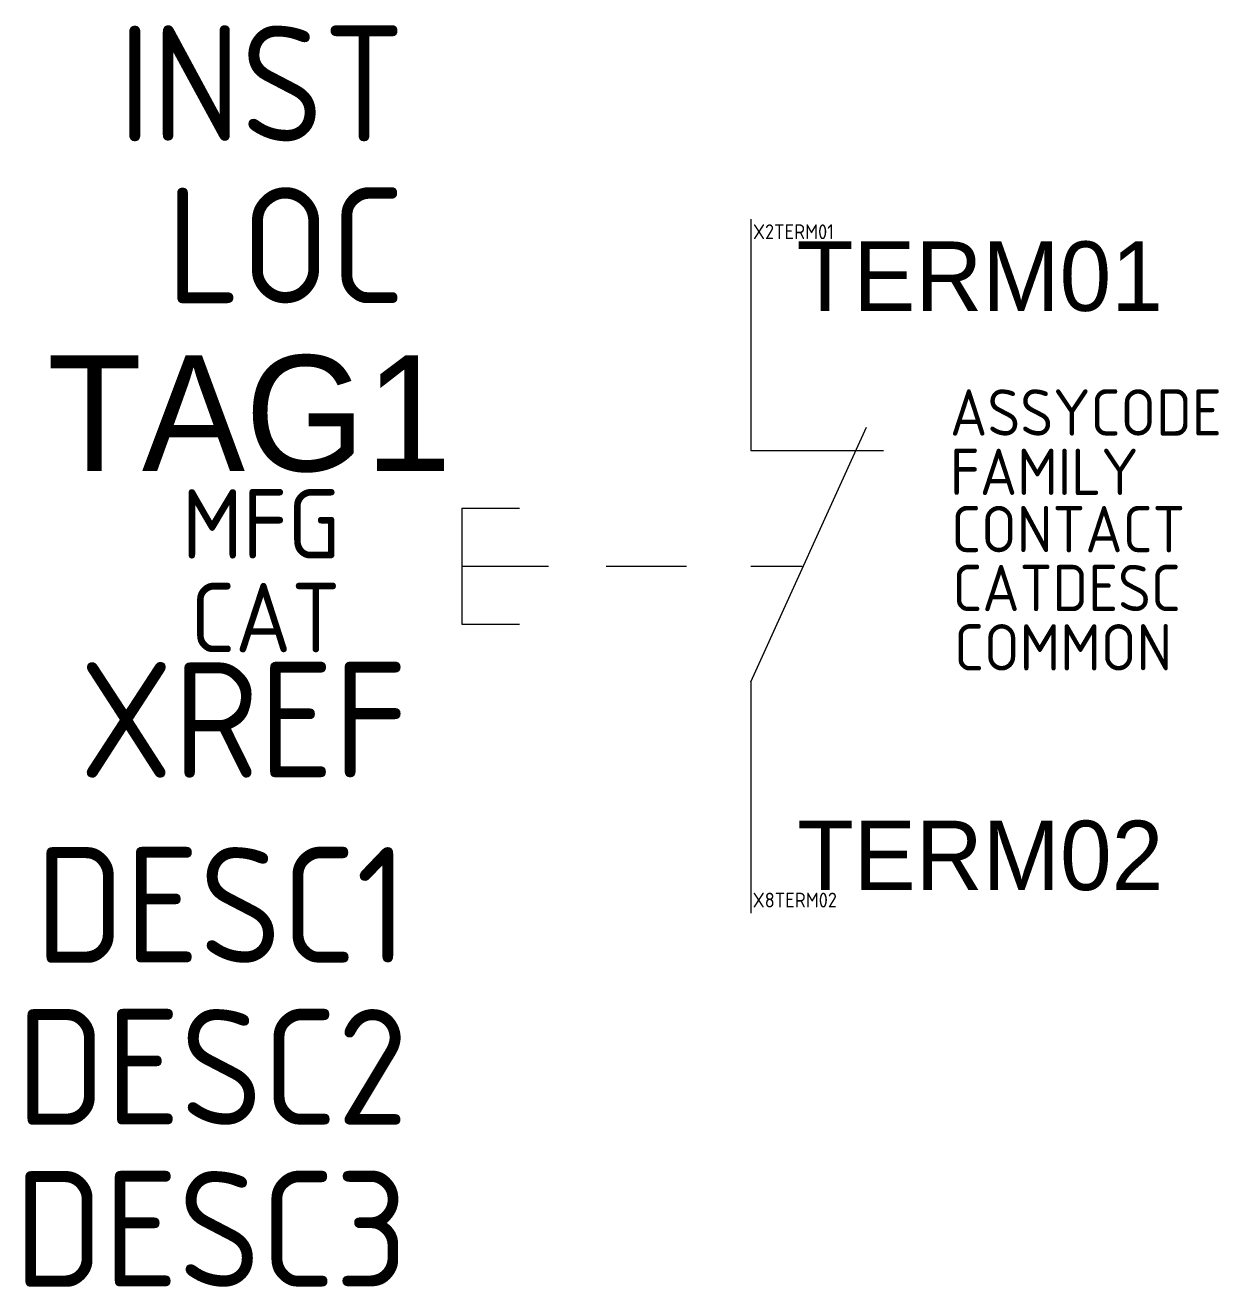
# Model space of a CAD drawing. Extents: x -15.7 to 10.1, y -15.6 to 11.7.
import ezdxf
from ezdxf.enums import TextEntityAlignment as Align

# ---------------------------------------------------------------- set-up
doc = ezdxf.new("R2010")
doc.units = 0
doc.header["$MEASUREMENT"] = 0
doc.styles.add('WD_IEC', font='isocp2.shx', dxfattribs={"width": 0.9, "height": 4})

msp = doc.modelspace()

# ---------------------------------------------------------------- linework, layer by layer
for p, q in [((0, 7.5), (0, 2.5)), ((0, -2.5), (2.5, 3)), ((0, 2.5), (2.868, 2.5)), ((-6.25, 1.25), (-6.25, -1.25)), ((-6.25, 1.25), (-5, 1.25)), ((-6.25, 0), (-4.375, 0)), ((-3.125, 0), (-1.389, 0)), ((0, 0), (1.111, 0)), ((-6.25, -1.25), (-5, -1.25)), ((0, -2.5), (0, -7.5))]:
    msp.add_line(p, q)

# ---------------------------------------------------------------- texts
at = {"style": 'WD_IEC', "flags": 1}
for tag, text, height, p in [('INST', '', 2.5, (-7.477, 9.18)), ('LOC', '', 2.5, (-7.477, 5.68)), ('MFG', 'ACKO', 1.5, (-8.871, 0.164)), ('CAT', 'XB2-BL42', 1.5, (-8.871, -1.861)), ('DESC1', '', 2.5, (-7.409, -8.57)), ('DESC2', '', 2.5, (-7.409, -12.07)), ('DESC3', '', 2.5, (-7.409, -15.57))]:
    msp.add_attdef(tag, text=text, height=height, dxfattribs=at).set_placement(p, align=Align.RIGHT)
for tag, p, s, height in [('X2TERM01', (0.046, 7.066), '', 0.32), ('ASSYCODE', (4.303, 2.821), '', 1), ('FAMILY', (4.303, 1.539), 'PB_ACKO', 1), ('CONTACT', (4.328, 0.3), 'NO', 1), ('CATDESC', (4.355, -0.971), '', 1), ('COMMON', (4.391, -2.254), '02', 1), ('X8TERM02', (0.039, -7.375), '', 0.32)]:
    msp.add_attdef(tag, p, s, height=height, dxfattribs=at)
for tag, p, s in [('TERM01', (0.989, 5.516), '1'), ('TERM02', (0.999, -6.999), '2')]:
    msp.add_attdef(tag, p, s, height=1.5)
msp.add_attdef('TAG1', text='S', height=2.5).set_placement((-6.472, 2.054), align=Align.RIGHT)
at = {"lineweight": 15, "style": 'WD_IEC', "flags": 1}
msp.add_attdef('XREF', text='', height=2.5, dxfattribs=at).set_placement((-7.409, -4.57), align=Align.RIGHT)

doc.saveas('drawing.dxf')
